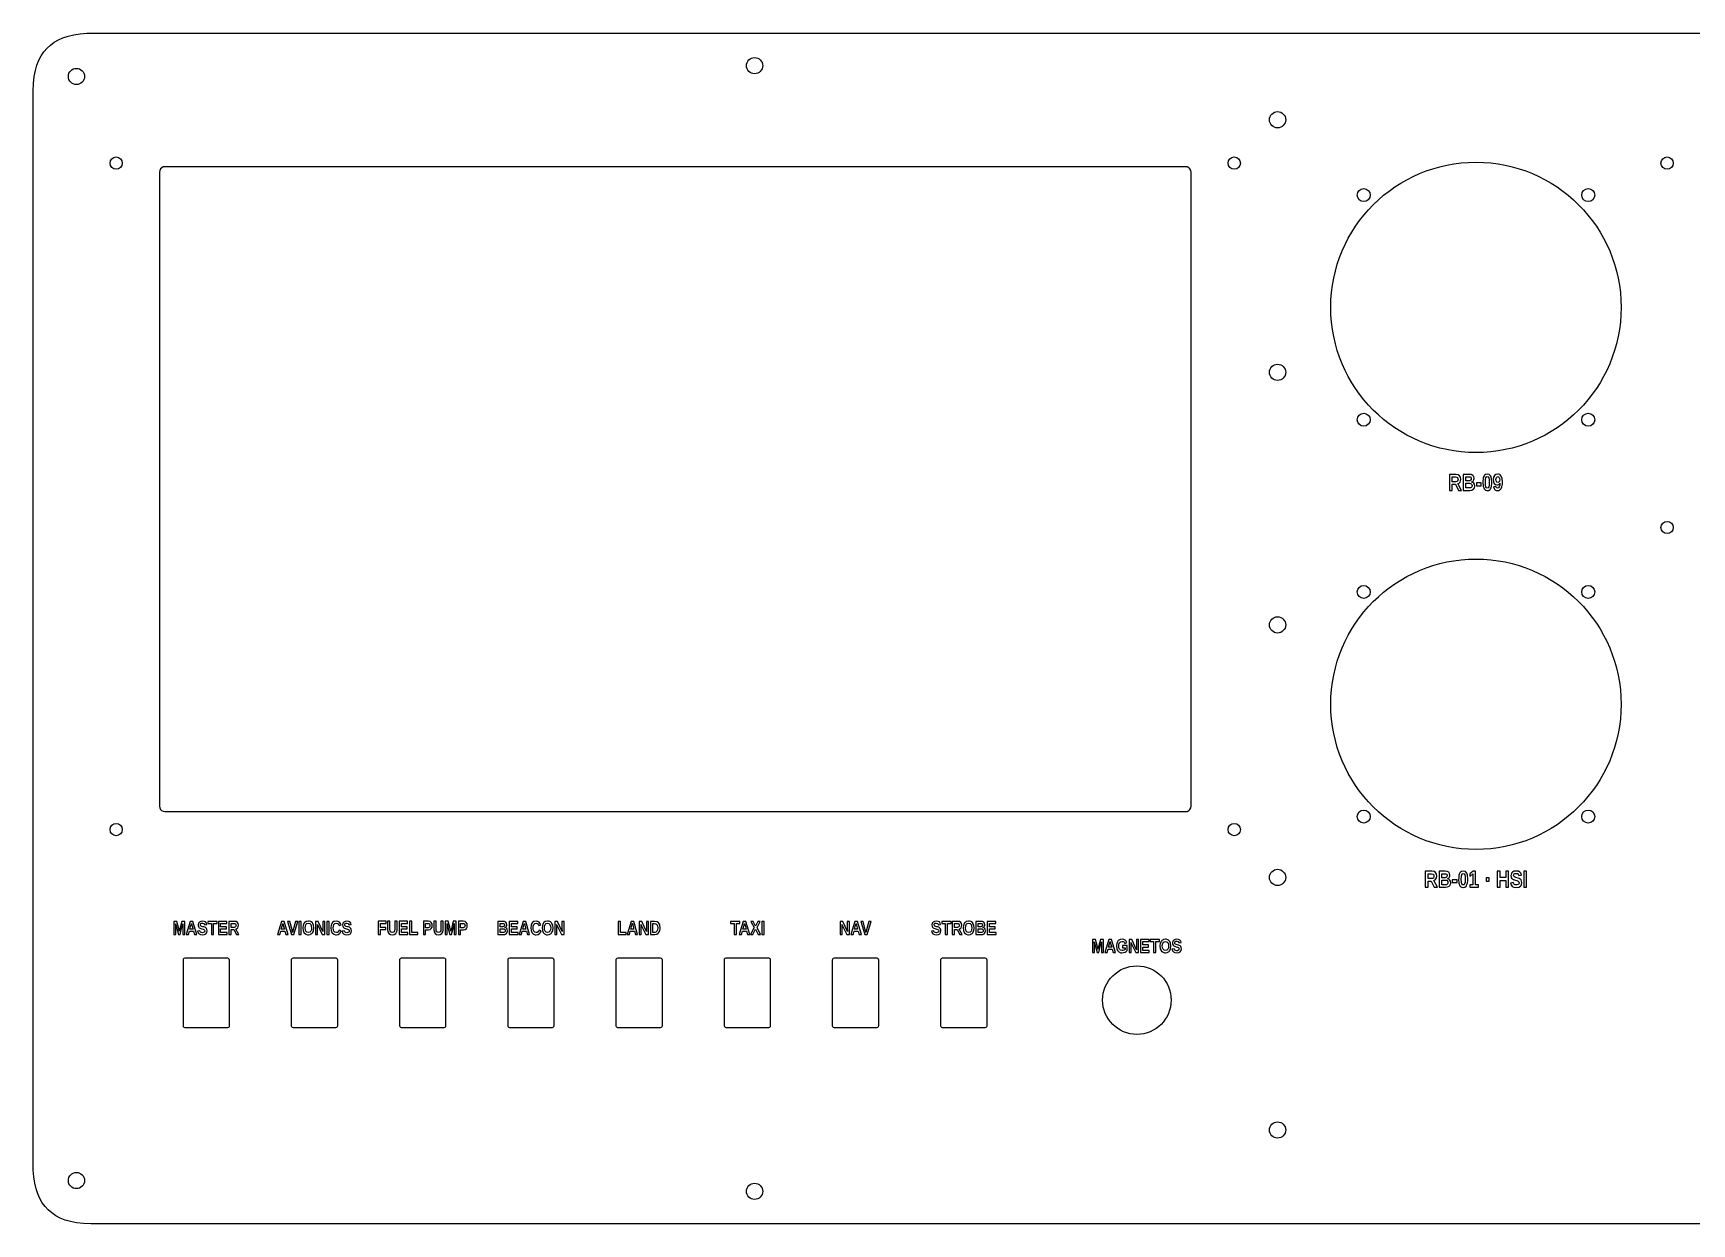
# Model space of a CAD drawing. Header units: metres. Extents: x 0 to 960, y 0 to 330.
# Drawn here: x 0 to 459.9, y 0 to 330 of the extents above; entities that cross this region are included whole.
import ezdxf

# ---------------------------------------------------------------- set-up
doc = ezdxf.new("R2010")
doc.units = ezdxf.units.M

msp = doc.modelspace()

# ---------------------------------------------------------------- linework, layer by layer
at = {"layer": 'CUT'}
msp.add_lwpolyline([(944, 0), (16, 0), (13.9153, 0.0727), (12.0378, 0.2814), (10.3487, 0.6132), (8.8303, 1.0576), (7.4664, 1.6066), (6.2423, 2.2547), (5.1449, 2.999), (4.1634, 3.8398), (3.2893, 4.7801), (2.5166, 5.8255), (1.8421, 6.9842), (1.2652, 8.2667), (0.7883, 9.6852), (0.4164, 11.2539), (0.1569, 12.9882), (0.0194, 14.9047), (0, 16), (0, 314), (0.0727, 316.0847), (0.2814, 317.9622), (0.6132, 319.6513), (1.0576, 321.1697), (1.6066, 322.5336), (2.2547, 323.7577), (2.999, 324.8551), (3.8398, 325.8366), (4.7801, 326.7107), (5.8255, 327.4834), (6.9842, 328.1579), (8.2667, 328.7348), (9.6852, 329.2117), (11.2539, 329.5836), (12.9882, 329.8431), (14.9047, 329.9806), (16, 330), (16, 330), (944, 330)], dxfattribs=at)
for points in [[(35, 291.5), (35, 115.75), (35.0721, 115.2904), (35.2816, 114.875), (35.6083, 114.5438), (36.0208, 114.3286), (36.5, 114.25), (319.5, 114.25), (319.9596, 114.3221), (320.375, 114.5316), (320.7062, 114.8583), (320.9214, 115.2708), (321, 115.75), (321, 291.5), (320.9279, 291.9596), (320.7184, 292.375), (320.3917, 292.7062), (319.9792, 292.9214), (319.5, 293), (36.5, 293), (36.0404, 292.9279), (35.625, 292.7184), (35.2938, 292.3917), (35.0786, 291.9792), (35, 291.5)], [(41.55, 73.1), (41.55, 54.9), (41.621, 54.6432), (41.8138, 54.4593), (42.0386, 54.4001), (42.05, 54.4), (53.95, 54.4), (54.2068, 54.471), (54.3907, 54.6638), (54.4499, 54.8886), (54.45, 54.9), (54.45, 73.1), (54.379, 73.3568), (54.1862, 73.5407), (53.9614, 73.5999), (53.95, 73.6), (42.05, 73.6), (41.7932, 73.529), (41.6093, 73.3362), (41.5651, 73.2218), (41.55, 73.1)], [(71.55, 73.1), (71.55, 54.9), (71.621, 54.6432), (71.8138, 54.4593), (72.0386, 54.4001), (72.05, 54.4), (83.95, 54.4), (84.2068, 54.471), (84.3907, 54.6638), (84.4499, 54.8886), (84.45, 54.9), (84.45, 73.1), (84.379, 73.3568), (84.1862, 73.5407), (83.9614, 73.5999), (83.95, 73.6), (72.05, 73.6), (71.7932, 73.529), (71.6093, 73.3362), (71.5651, 73.2218), (71.55, 73.1)], [(101.55, 73.1), (101.55, 54.9), (101.621, 54.6432), (101.8138, 54.4593), (102.0386, 54.4001), (102.05, 54.4), (113.95, 54.4), (114.2068, 54.471), (114.3907, 54.6638), (114.4499, 54.8886), (114.45, 54.9), (114.45, 73.1), (114.379, 73.3568), (114.1862, 73.5407), (113.9614, 73.5999), (113.95, 73.6), (102.05, 73.6), (101.7932, 73.529), (101.6093, 73.3362), (101.5651, 73.2218), (101.55, 73.1)], [(131.55, 73.1), (131.55, 54.9), (131.621, 54.6432), (131.8138, 54.4593), (132.0386, 54.4001), (132.05, 54.4), (143.95, 54.4), (144.2068, 54.471), (144.3907, 54.6638), (144.4499, 54.8886), (144.45, 54.9), (144.45, 73.1), (144.379, 73.3568), (144.1862, 73.5407), (143.9614, 73.5999), (143.95, 73.6), (132.05, 73.6), (131.7932, 73.529), (131.6093, 73.3362), (131.5651, 73.2218), (131.55, 73.1)], [(161.55, 73.1), (161.55, 54.9), (161.621, 54.6432), (161.8138, 54.4593), (162.0386, 54.4001), (162.05, 54.4), (173.95, 54.4), (174.2068, 54.471), (174.3907, 54.6638), (174.4499, 54.8886), (174.45, 54.9), (174.45, 73.1), (174.379, 73.3568), (174.1862, 73.5407), (173.9614, 73.5999), (173.95, 73.6), (162.05, 73.6), (161.7932, 73.529), (161.6093, 73.3362), (161.5651, 73.2218), (161.55, 73.1)], [(191.55, 73.1), (191.55, 54.9), (191.621, 54.6432), (191.8138, 54.4593), (192.0386, 54.4001), (192.05, 54.4), (203.95, 54.4), (204.2068, 54.471), (204.3907, 54.6638), (204.4499, 54.8886), (204.45, 54.9), (204.45, 73.1), (204.379, 73.3568), (204.1862, 73.5407), (203.9614, 73.5999), (203.95, 73.6), (192.05, 73.6), (191.7932, 73.529), (191.6093, 73.3362), (191.5651, 73.2218), (191.55, 73.1)], [(221.55, 73.1), (221.55, 54.9), (221.621, 54.6432), (221.8138, 54.4593), (222.0386, 54.4001), (222.05, 54.4), (233.95, 54.4), (234.2068, 54.471), (234.3907, 54.6638), (234.4499, 54.8886), (234.45, 54.9), (234.45, 73.1), (234.379, 73.3568), (234.1862, 73.5407), (233.9614, 73.5999), (233.95, 73.6), (222.05, 73.6), (221.7932, 73.529), (221.6093, 73.3362), (221.5651, 73.2218), (221.55, 73.1)], [(251.55, 73.1), (251.55, 54.9), (251.621, 54.6432), (251.8138, 54.4593), (252.0386, 54.4001), (252.05, 54.4), (263.95, 54.4), (264.2068, 54.471), (264.3907, 54.6638), (264.4499, 54.8886), (264.45, 54.9), (264.45, 73.1), (264.379, 73.3568), (264.1862, 73.5407), (263.9614, 73.5999), (263.95, 73.6), (252.05, 73.6), (251.7932, 73.529), (251.6093, 73.3362), (251.5651, 73.2218), (251.55, 73.1)]]:
    msp.add_lwpolyline(points, close=True, dxfattribs=at)
for centre, radius in [((200, 321), 2.25), ((12, 318), 2.25), ((345, 306), 2.25), ((23, 294), 1.7), ((333, 294), 1.7), ((453, 294), 1.7), ((400, 254), 40.25), ((368.875, 285.125), 1.8), ((431.125, 285.125), 1.8), ((345, 236), 2.25), ((368.875, 222.875), 1.8), ((431.125, 222.875), 1.8), ((453, 193), 1.7), ((400, 144), 40.25), ((368.875, 175.125), 1.8), ((431.125, 175.125), 1.8), ((345, 166), 2.25), ((23, 109.25), 1.7), ((333, 109.25), 1.7), ((368.875, 112.875), 1.8), ((431.125, 112.875), 1.8), ((345, 96), 2.25), ((306, 62), 9.5), ((345, 26), 2.25), ((12, 12), 2.25), ((200, 9), 2.25)]:
    msp.add_circle(centre, radius, dxfattribs=at)
at = {"layer": 'ENGRAVE'}
for points in [[(394.2923, 204.9625), (395.1363, 203.2829), (395.9929, 203.2829), (395.0072, 205.1458), (395.3284, 205.3043), (395.5835, 205.5731), (395.7504, 205.939), (395.8102, 206.3931), (395.7267, 206.9432), (395.4733, 207.3593), (395.0481, 207.6241), (394.4529, 207.7171), (392.6358, 207.7171), (392.6358, 203.2829), (393.3979, 203.2829), (393.3979, 204.9625), (394.2923, 204.9625)], [(394.8701, 206.8349), (395.0096, 206.6123), (395.045, 206.3555), (395.0055, 206.086), (394.8875, 205.8746), (394.686, 205.7366), (394.3931, 205.6881), (393.3979, 205.6881), (393.3979, 206.9915), (394.3742, 206.9915), (394.7347, 206.9231), (394.8701, 206.8349)], [(399.5648, 203.9697), (399.6676, 204.363), (399.6767, 204.5464), (399.6049, 204.9969), (399.4451, 205.2766), (399.1651, 205.4975), (398.7728, 205.6157), (399.1234, 205.7822), (399.2939, 205.9671), (399.4369, 206.3157), (399.4657, 206.6056), (399.3775, 207.0969), (399.1161, 207.4439), (398.691, 207.6495), (398.1178, 207.7171), (396.4518, 207.7171), (396.4518, 203.2829), (398.2721, 203.2829), (398.8138, 203.3537), (399.261, 203.5769), (399.433, 203.7513), (399.5648, 203.9697)], [(398.5444, 206.9054), (398.67, 206.7103), (398.7004, 206.4792), (398.6333, 206.1704), (398.5539, 206.0673), (398.3276, 205.9548), (398.0863, 205.93), (397.214, 205.93), (397.214, 207.0318), (398.08, 207.0318), (398.3504, 207.0002), (398.5444, 206.9054)], [(404.3033, 204.4263), (404.3924, 205.1684), (404.3995, 205.4985), (404.305, 206.6098), (404.1092, 207.1962), (404.0436, 207.3112), (403.769, 207.6089), (403.6483, 207.6786), (403.1555, 207.7843), (402.6374, 207.6786), (402.3597, 207.4738), (402.236, 207.3112), (402.0436, 206.8745), (401.976, 206.6098), (401.8903, 205.8515), (401.8832, 205.4985), (401.976, 204.4232), (402.2343, 203.7179), (402.5101, 203.4064), (402.6296, 203.3323), (403.0078, 203.2221), (403.1335, 203.2157), (403.5374, 203.2885), (403.6388, 203.3337), (403.9199, 203.5588), (404.0388, 203.7211), (404.1892, 204.032), (404.3033, 204.4263)], [(403.6437, 206.273), (403.672, 205.4985), (403.642, 204.7379), (403.5475, 204.2491), (403.3823, 203.9898), (403.1398, 203.9145), (402.891, 203.9898), (402.7287, 204.2491), (402.6391, 204.7379), (402.6107, 205.4985), (402.6374, 206.2667), (402.7272, 206.7555), (402.8942, 207.0116), (403.1492, 207.0855), (403.3901, 207.0131), (403.5524, 206.7601), (403.6437, 206.273)], [(407.0098, 203.8005), (407.2122, 204.2748), (407.3371, 204.958), (407.3641, 205.5342), (407.3642, 205.5645), (407.2792, 206.5575), (407.0318, 207.2491), (406.7577, 207.5686), (406.6287, 207.6532), (406.2581, 207.7721), (406.073, 207.7843), (405.536, 207.6845), (405.136, 207.3937), (404.8872, 206.9243), (404.8007, 206.2919), (404.8746, 205.6761), (405.0856, 205.2115), (405.4163, 204.917), (405.8463, 204.8147), (406.0934, 204.8477), (406.3218, 204.9438), (406.5139, 205.1013), (406.6493, 205.3188), (406.6036, 204.6934), (406.4744, 204.256), (406.276, 203.9991), (406.0132, 203.9145), (405.7657, 203.9861), (405.7155, 204.027), (405.5787, 204.258), (405.5471, 204.374), (404.8668, 204.2584), (405.0195, 203.7858), (405.2557, 203.4614), (405.5817, 203.2756), (406.0037, 203.2157), (406.4265, 203.2885), (406.7586, 203.4914), (406.8915, 203.6316), (407.0098, 203.8005)], [(406.5611, 206.539), (406.5958, 206.1849), (406.55, 205.8714), (406.4272, 205.6495), (406.254, 205.5172), (406.0573, 205.4731), (405.832, 205.5344), (405.6682, 205.7045), (405.5706, 205.9627), (405.5376, 206.2856), (405.5723, 206.6195), (405.6745, 206.8714), (405.8368, 207.0303), (406.0541, 207.0855), (406.2872, 207.0163), (406.4572, 206.8256), (406.5611, 206.539)], [(398.8547, 204.9161), (398.9114, 204.6191), (398.8579, 204.3031), (398.7099, 204.1024), (398.4877, 203.9982), (398.2091, 203.9682), (397.214, 203.9682), (397.214, 205.2447), (398.1776, 205.2447), (398.4674, 205.213), (398.6987, 205.1089), (398.8547, 204.9161)], [(400.123, 205.3388), (400.123, 204.5729), (401.1292, 204.5729), (401.4646, 204.5729), (401.4646, 205.3388), (400.123, 205.3388)], [(387.6154, 94.9625), (388.4594, 93.2829), (389.316, 93.2829), (388.3303, 95.1458), (388.6515, 95.3043), (388.9066, 95.5731), (389.0735, 95.939), (389.1333, 96.3931), (389.0498, 96.9432), (388.7963, 97.3593), (388.3712, 97.6241), (387.776, 97.7171), (385.9589, 97.7171), (385.9589, 93.2829), (386.721, 93.2829), (386.721, 94.9625), (387.6154, 94.9625)], [(388.1932, 96.8349), (388.3326, 96.6123), (388.368, 96.3555), (388.3286, 96.086), (388.2106, 95.8746), (388.009, 95.7366), (387.7162, 95.6881), (386.721, 95.6881), (386.721, 96.9915), (387.6973, 96.9915), (388.0578, 96.9231), (388.1932, 96.8349)], [(392.8878, 93.9697), (392.9907, 94.363), (392.9997, 94.5464), (392.928, 94.9969), (392.7682, 95.2766), (392.4881, 95.4975), (392.0959, 95.6157), (392.4465, 95.7822), (392.617, 95.9671), (392.76, 96.3157), (392.7887, 96.6056), (392.7006, 97.0969), (392.4392, 97.4439), (392.014, 97.6495), (391.4409, 97.7171), (389.7749, 97.7171), (389.7749, 93.2829), (391.5952, 93.2829), (392.1369, 93.3537), (392.584, 93.5769), (392.756, 93.7513), (392.8878, 93.9697)], [(391.8675, 96.9054), (391.9931, 96.7103), (392.0235, 96.4792), (391.9564, 96.1704), (391.8769, 96.0673), (391.6507, 95.9548), (391.4094, 95.93), (390.537, 95.93), (390.537, 97.0318), (391.4031, 97.0318), (391.6735, 97.0002), (391.8675, 96.9054)], [(397.6264, 94.4263), (397.7155, 95.1684), (397.7226, 95.4985), (397.6281, 96.6098), (397.4322, 97.1962), (397.3667, 97.3112), (397.0921, 97.6089), (396.9714, 97.6786), (396.4786, 97.7843), (395.9605, 97.6786), (395.6827, 97.4738), (395.559, 97.3112), (395.3667, 96.8745), (395.2991, 96.6098), (395.2134, 95.8515), (395.2063, 95.4985), (395.2991, 94.4232), (395.5574, 93.7179), (395.8332, 93.4064), (395.9527, 93.3323), (396.3309, 93.2221), (396.4566, 93.2157), (396.8605, 93.2885), (396.9619, 93.3337), (397.243, 93.5588), (397.3619, 93.7211), (397.5123, 94.032), (397.6264, 94.4263)], [(396.9668, 96.273), (396.9951, 95.4985), (396.9651, 94.7379), (396.8706, 94.2491), (396.7054, 93.9898), (396.4629, 93.9145), (396.2141, 93.9898), (396.0518, 94.2491), (395.9621, 94.7379), (395.9338, 95.4985), (395.9605, 96.2667), (396.0503, 96.7555), (396.2172, 97.0116), (396.4723, 97.0855), (396.7131, 97.0131), (396.8754, 96.7601), (396.9668, 96.273)], [(398.2749, 93.9413), (398.2749, 93.2829), (400.7345, 93.2829), (400.7345, 93.9413), (399.9, 93.9413), (399.9, 97.7171), (399.2134, 97.7171), (398.3033, 96.9965), (398.3033, 96.3012), (399.1756, 96.965), (399.1756, 93.9413), (398.2749, 93.9413)], [(408.2721, 95.1775), (408.2721, 93.2829), (408.8437, 93.2829), (409.0342, 93.2829), (409.0342, 97.7171), (408.2721, 97.7171), (408.2721, 95.9434), (406.6881, 95.9434), (406.6881, 97.7171), (405.9259, 97.7171), (405.9259, 93.2829), (406.6881, 93.2829), (406.6881, 95.1775), (408.2721, 95.1775)], [(412.6187, 94.0091), (412.7086, 94.5598), (412.6534, 95.006), (412.5022, 95.3312), (412.274, 95.5621), (411.9889, 95.7223), (411.6693, 95.8363), (411.3324, 95.9312), (410.9765, 96.0316), (410.6994, 96.1485), (410.5182, 96.3253), (410.4537, 96.5953), (410.4867, 96.799), (410.5986, 96.968), (410.811, 97.0832), (411.1465, 97.1259), (411.5199, 97.0583), (411.6456, 96.981), (411.8185, 96.7436), (411.8772, 96.5497), (412.6141, 96.6726), (412.4676, 97.1622), (412.1967, 97.5103), (411.7701, 97.7164), (411.1591, 97.7843), (410.5797, 97.715), (410.1214, 97.496), (409.8718, 97.2114), (409.819, 97.1103), (409.7187, 96.7177), (409.7105, 96.5435), (409.7609, 96.1221), (409.9009, 95.8093), (410.1119, 95.5846), (410.3733, 95.4274), (410.6679, 95.3142), (410.9796, 95.2271), (411.3527, 95.124), (411.6676, 94.9991), (411.8866, 94.8067), (411.9685, 94.5074), (411.8997, 94.2072), (411.7638, 94.0579), (411.4698, 93.9407), (411.1717, 93.9145), (410.7922, 93.9632), (410.5324, 94.1017), (410.3687, 94.3142), (410.2774, 94.585), (409.5404, 94.437), (409.7183, 93.9115), (410.038, 93.5282), (410.5119, 93.2947), (411.1497, 93.2157), (411.8535, 93.3119), (412.3384, 93.5848), (412.5038, 93.7793), (412.6187, 94.0091)], [(413.2759, 97.7171), (413.2759, 93.2829), (413.8498, 93.2829), (414.0411, 93.2829), (414.0411, 97.7171), (413.2759, 97.7171)], [(392.1778, 94.9161), (392.2345, 94.6191), (392.1809, 94.3031), (392.0329, 94.1024), (391.8108, 93.9982), (391.5322, 93.9682), (390.537, 93.9682), (390.537, 95.2447), (391.5007, 95.2447), (391.7904, 95.213), (392.0218, 95.1089), (392.1778, 94.9161)], [(393.4461, 95.3388), (393.4461, 94.5729), (394.4523, 94.5729), (394.7877, 94.5729), (394.7877, 95.3388), (393.4461, 95.3388)], [(402.7861, 95.9031), (402.7861, 94.9491), (403.6742, 94.9491), (403.6742, 95.9031), (402.7861, 95.9031)], [(41.463, 82.3902), (41.463, 80.1685), (42.0223, 80.1685), (42.0223, 83.8315), (41.182, 83.8315), (40.6539, 81.7719), (40.6305, 81.6814), (40.6045, 81.578), (40.5785, 81.4667), (40.5525, 81.3555), (40.4952, 81.0971), (40.4406, 81.3616), (40.3912, 81.5872), (40.3469, 81.7848), (39.8084, 83.8315), (38.9655, 83.8315), (38.9655, 80.1685), (39.5248, 80.1685), (39.5248, 82.3902), (39.5208, 82.6296), (39.5118, 82.8923), (39.4988, 83.1889), (39.5899, 82.7987), (39.6263, 82.6388), (39.6653, 82.477), (39.6991, 82.3301), (39.7278, 82.2138), (40.2689, 80.1685), (40.719, 80.1685), (41.2601, 82.2133), (41.2913, 82.3314), (41.3251, 82.4757), (41.3615, 82.6381), (41.398, 82.8004), (41.4838, 83.1889), (41.4734, 82.9209), (41.4656, 82.6634), (41.463, 82.3902)], [(44.4638, 81.1009), (44.7292, 80.1685), (45.1974, 80.1685), (45.3535, 80.1685), (44.2609, 83.8315), (43.5194, 83.8315), (42.4242, 80.1685), (43.0538, 80.1685), (43.3191, 81.1009), (44.4638, 81.1009)], [(43.9747, 82.9213), (44.0267, 82.7362), (44.3233, 81.6781), (43.4596, 81.6781), (43.7562, 82.7362), (43.8082, 82.9194), (43.8498, 83.0876), (43.8784, 83.2121), (43.8915, 83.2696), (43.9019, 83.2134), (43.9331, 83.0874), (43.9747, 82.9213)], [(48.1351, 80.7684), (48.2093, 81.2234), (48.1637, 81.5919), (48.0388, 81.8606), (47.8503, 82.0513), (47.6148, 82.1837), (47.3508, 82.2778), (47.0725, 82.3562), (46.7785, 82.4391), (46.5495, 82.5357), (46.3999, 82.6818), (46.3466, 82.9048), (46.3739, 83.0731), (46.4663, 83.2127), (46.6418, 83.3079), (46.919, 83.3431), (47.2498, 83.2766), (47.3312, 83.2234), (47.4842, 83.0025), (47.5225, 82.8672), (48.1313, 82.9686), (48.0102, 83.3731), (47.7865, 83.6607), (47.4341, 83.831), (46.9294, 83.887), (46.4507, 83.8298), (46.0721, 83.6489), (45.8223, 83.3303), (45.7327, 82.862), (45.7743, 82.5139), (45.89, 82.2555), (46.0643, 82.0699), (46.2802, 81.94), (46.5235, 81.8465), (46.7811, 81.7745), (47.0893, 81.6894), (47.3494, 81.5862), (47.5303, 81.4273), (47.598, 81.18), (47.53, 80.9135), (47.4289, 80.8087), (47.1562, 80.7065), (46.9398, 80.6902), (46.6262, 80.7304), (46.4117, 80.8449), (46.2764, 81.0204), (46.2009, 81.2442), (45.5922, 81.1219), (45.7391, 80.6878), (46.0032, 80.3711), (46.3947, 80.1782), (46.9216, 80.113), (47.5029, 80.1924), (47.9036, 80.4179), (48.1351, 80.7684)], [(50.036, 80.1685), (50.036, 83.2432), (51.009, 83.2432), (51.009, 83.8315), (48.436, 83.8315), (48.436, 83.2432), (49.4064, 83.2432), (49.4064, 80.1685), (50.036, 80.1685)], [(51.342, 83.8315), (51.342, 80.1685), (53.7926, 80.1685), (53.7926, 80.7568), (51.9715, 80.7568), (51.9715, 81.7225), (53.5767, 81.7225), (53.5767, 82.3108), (51.9715, 82.3108), (51.9715, 83.2432), (53.7068, 83.2432), (53.7068, 83.8315), (51.342, 83.8315)], [(55.6297, 81.556), (56.3269, 80.1685), (57.0345, 80.1685), (56.2202, 81.7074), (56.4856, 81.8384), (56.6963, 82.0604), (56.8342, 82.3627), (56.8836, 82.7378), (56.8146, 83.1922), (56.6052, 83.536), (56.254, 83.7547), (55.7623, 83.8315), (54.2612, 83.8315), (54.2612, 80.1685), (54.8908, 80.1685), (54.8908, 81.556), (55.6297, 81.556)], [(56.107, 83.1027), (56.2289, 82.8959), (56.2514, 82.7068), (56.2188, 82.4841), (56.1214, 82.3094), (55.9549, 82.1955), (55.7129, 82.1554), (54.8908, 82.1554), (54.8908, 83.2321), (55.6973, 83.2321), (55.9324, 83.1997), (56.107, 83.1027)], [(69.7878, 81.1009), (70.0531, 80.1685), (70.5214, 80.1685), (70.6775, 80.1685), (69.5848, 83.8315), (68.8434, 83.8315), (67.7482, 80.1685), (68.3777, 80.1685), (68.6431, 81.1009), (69.7878, 81.1009)], [(69.2987, 82.9213), (69.3507, 82.7362), (69.6473, 81.6781), (68.7836, 81.6781), (69.0801, 82.7362), (69.1322, 82.9194), (69.1738, 83.0876), (69.2024, 83.2121), (69.2154, 83.2696), (69.2258, 83.2134), (69.2571, 83.0874), (69.2987, 82.9213)], [(71.6115, 80.1685), (72.2488, 80.1685), (73.3545, 83.8315), (72.7015, 83.8315), (72.0849, 81.4786), (72.0277, 81.2343), (71.9783, 81.0107), (71.9314, 80.7872), (71.8846, 81.0166), (71.8326, 81.2388), (71.7754, 81.4781), (71.1562, 83.8315), (70.498, 83.8315), (71.6115, 80.1685)], [(73.68, 83.8315), (73.68, 80.1685), (74.3122, 80.1685), (74.3122, 83.8315), (73.68, 83.8315)], [(77.71, 81.2348), (77.8141, 82.0156), (77.7138, 82.7872), (77.4983, 83.2692), (77.4212, 83.3767), (77.0975, 83.6706), (76.9452, 83.7541), (76.5185, 83.8737), (76.2948, 83.887), (75.7958, 83.8143), (75.6456, 83.7555), (75.2832, 83.5065), (75.1695, 83.3807), (74.9384, 82.9737), (74.8769, 82.7912), (74.7781, 82.0156), (74.8729, 81.253), (75.0823, 80.7612), (75.1579, 80.6505), (75.4777, 80.3446), (75.6314, 80.2549), (76.044, 80.1298), (76.2922, 80.113), (76.7749, 80.1857), (76.9308, 80.2483), (77.2928, 80.5026), (77.4094, 80.6335), (77.5828, 80.9088), (77.71, 81.2348)], [(77.1155, 82.5392), (77.1715, 82.0156), (77.1207, 81.4946), (76.962, 81.0818), (76.6888, 80.8102), (76.2922, 80.7124), (75.911, 80.809), (75.6352, 81.078), (75.4687, 81.4894), (75.4128, 82.0156), (75.4675, 82.5392), (75.634, 82.9402), (75.9097, 83.1974), (76.2948, 83.2876), (76.6746, 83.1974), (76.949, 82.9402), (77.1155, 82.5392)], [(78.8068, 82.9907), (80.1154, 80.1685), (80.8542, 80.1685), (80.8542, 83.8315), (80.2949, 83.8315), (80.2949, 81.6991), (80.3013, 81.4414), (80.3157, 81.2123), (80.3339, 80.9831), (79.0045, 83.8315), (78.2865, 83.8315), (78.2865, 80.1685), (78.8459, 80.1685), (78.8459, 82.3301), (78.8406, 82.5484), (78.8276, 82.7617), (78.8068, 82.9907)], [(81.4389, 83.8315), (81.4389, 80.1685), (82.0711, 80.1685), (82.0711, 83.8315), (81.4389, 83.8315)], [(84.358, 80.7738), (84.051, 80.7124), (83.6504, 80.809), (83.3772, 81.078), (83.2198, 81.4894), (83.1691, 82.0156), (83.2198, 82.5392), (83.3758, 82.9402), (83.6452, 83.1974), (84.038, 83.2876), (84.3268, 83.2366), (84.5491, 83.1022), (84.7066, 82.9102), (84.7977, 82.6842), (85.3518, 82.8698), (85.1865, 83.2784), (84.9212, 83.6001), (84.5401, 83.8117), (84.025, 83.887), (83.5148, 83.8143), (83.3642, 83.7555), (83.0127, 83.5107), (82.8998, 83.3807), (82.682, 82.9708), (82.6266, 82.7912), (82.5369, 82.0156), (82.6266, 81.253), (82.8276, 80.7641), (82.9038, 80.6505), (83.2181, 80.3471), (83.3758, 80.2549), (83.7884, 80.1307), (84.051, 80.113), (84.5713, 80.2025), (84.9524, 80.4375), (85.2191, 80.7722), (85.3908, 81.159), (84.8445, 81.4124), (84.7404, 81.159), (84.583, 80.9344), (84.358, 80.7738)], [(88.1776, 80.7684), (88.2518, 81.2234), (88.2062, 81.5919), (88.0814, 81.8606), (87.8928, 82.0513), (87.6573, 82.1837), (87.3933, 82.2778), (87.115, 82.3562), (86.821, 82.4391), (86.5921, 82.5357), (86.4424, 82.6818), (86.3891, 82.9048), (86.4164, 83.0731), (86.5088, 83.2127), (86.6843, 83.3079), (86.9615, 83.3431), (87.2923, 83.2766), (87.3737, 83.2234), (87.5267, 83.0025), (87.565, 82.8672), (88.1738, 82.9686), (88.0527, 83.3731), (87.829, 83.6607), (87.4766, 83.831), (86.9719, 83.887), (86.4932, 83.8298), (86.1146, 83.6489), (85.8648, 83.3303), (85.7752, 82.862), (85.8168, 82.5139), (85.9325, 82.2555), (86.1068, 82.0699), (86.3227, 81.94), (86.566, 81.8465), (86.8236, 81.7745), (87.1318, 81.6894), (87.3919, 81.5862), (87.5728, 81.4273), (87.6405, 81.18), (87.5725, 80.9135), (87.4714, 80.8087), (87.1987, 80.7065), (86.9823, 80.6902), (86.6687, 80.7304), (86.4542, 80.8449), (86.3189, 81.0204), (86.2435, 81.2442), (85.6347, 81.1219), (85.7816, 80.6878), (86.0457, 80.3711), (86.4372, 80.1782), (86.9641, 80.113), (87.5454, 80.1924), (87.9461, 80.4179), (88.1776, 80.7684)], [(96.2704, 82.1276), (96.2704, 83.2709), (97.8573, 83.2709), (97.8573, 83.8592), (95.6408, 83.8592), (95.6408, 80.1963), (96.2704, 80.1963), (96.2704, 81.5394), (97.8105, 81.5394), (97.8105, 82.1276), (96.2704, 82.1276)], [(99.0384, 80.2226), (99.5535, 80.1408), (100.0947, 80.2278), (100.5213, 80.496), (100.7503, 80.8299), (100.8009, 80.9526), (100.8949, 81.4242), (100.9011, 81.6058), (100.9011, 83.8592), (100.2716, 83.8592), (100.2716, 81.6514), (100.2195, 81.2426), (100.0751, 80.9587), (99.8539, 80.7934), (99.5718, 80.7402), (99.2972, 80.7908), (99.0865, 80.9497), (98.9526, 81.2256), (98.9058, 81.6254), (98.9058, 83.8592), (98.2762, 83.8592), (98.2762, 81.5668), (98.371, 80.9214), (98.6352, 80.4777), (99.0384, 80.2226)], [(101.4572, 83.8592), (101.4572, 80.1963), (103.9078, 80.1963), (103.9078, 80.7846), (102.0868, 80.7846), (102.0868, 81.7503), (103.6919, 81.7503), (103.6919, 82.3385), (102.0868, 82.3385), (102.0868, 83.2709), (103.822, 83.2709), (103.822, 83.8592), (101.4572, 83.8592)], [(104.3765, 83.8592), (104.3765, 80.1963), (106.619, 80.1963), (106.619, 80.7846), (105.006, 80.7846), (105.006, 83.8592), (104.3765, 83.8592)], [(110.5817, 82.2402), (110.6467, 82.6958), (110.5791, 83.1679), (110.3722, 83.5358), (110.0224, 83.7744), (109.5229, 83.8592), (108.1727, 83.8592), (108.1727, 80.1963), (108.8022, 80.1963), (108.8022, 81.4839), (109.5489, 81.4839), (110.0392, 81.5838), (110.3814, 81.8522), (110.5817, 82.2402)], [(109.8727, 83.1129), (109.9908, 82.8828), (110.012, 82.6828), (109.9793, 82.4346), (109.8805, 82.2411), (109.7128, 82.1162), (109.4708, 82.0721), (108.8022, 82.0721), (108.8022, 83.2598), (109.4526, 83.2598), (109.6981, 83.2231), (109.8727, 83.1129)], [(111.8256, 80.2226), (112.3407, 80.1408), (112.8818, 80.2278), (113.3085, 80.496), (113.5374, 80.8299), (113.588, 80.9526), (113.6821, 81.4242), (113.6883, 81.6058), (113.6883, 83.8592), (113.0587, 83.8592), (113.0587, 81.6514), (113.0067, 81.2426), (112.8622, 80.9587), (112.6411, 80.7934), (112.3589, 80.7402), (112.0843, 80.7908), (111.8736, 80.9497), (111.7397, 81.2256), (111.6929, 81.6254), (111.6929, 83.8592), (111.0633, 83.8592), (111.0633, 81.5668), (111.1582, 80.9214), (111.4223, 80.4777), (111.8256, 80.2226)], [(116.7418, 82.418), (116.7418, 80.1963), (117.3012, 80.1963), (117.3012, 83.8592), (116.4609, 83.8592), (115.9327, 81.7997), (115.9093, 81.7091), (115.8833, 81.6058), (115.8573, 81.4944), (115.8313, 81.3833), (115.774, 81.1248), (115.7194, 81.3893), (115.67, 81.615), (115.6258, 81.8125), (115.0872, 83.8592), (114.2443, 83.8592), (114.2443, 80.1963), (114.8037, 80.1963), (114.8037, 82.418), (114.7997, 82.6573), (114.7907, 82.9201), (114.7776, 83.2167), (114.8687, 82.8264), (114.9051, 82.6665), (114.9441, 82.5047), (114.978, 82.3578), (115.0066, 82.2416), (115.5477, 80.1963), (115.9978, 80.1963), (116.5389, 82.2411), (116.5701, 82.3592), (116.6039, 82.5035), (116.6404, 82.6658), (116.6768, 82.8282), (116.7626, 83.2167), (116.7522, 82.9487), (116.7444, 82.6911), (116.7418, 82.418)], [(120.2942, 82.2402), (120.3592, 82.6958), (120.2916, 83.1679), (120.0846, 83.5358), (119.7348, 83.7744), (119.2353, 83.8592), (117.8851, 83.8592), (117.8851, 80.1963), (118.5147, 80.1963), (118.5147, 81.4839), (119.2613, 81.4839), (119.7516, 81.5838), (120.0938, 81.8522), (120.2942, 82.2402)], [(119.5851, 83.1129), (119.7033, 82.8828), (119.7244, 82.6828), (119.6918, 82.4346), (119.5929, 82.2411), (119.4252, 82.1162), (119.1833, 82.0721), (118.5147, 82.0721), (118.5147, 83.2598), (119.1651, 83.2598), (119.4106, 83.2231), (119.5851, 83.1129)], [(131.4012, 80.7358), (131.4936, 81.2123), (131.4225, 81.615), (131.3023, 81.8155), (131.0431, 82.0115), (130.747, 82.0956), (131.0589, 82.2514), (131.1774, 82.3859), (131.3019, 82.7064), (131.3193, 82.9133), (131.2465, 83.3192), (131.0305, 83.6059), (130.6793, 83.7756), (130.2058, 83.8315), (128.8296, 83.8315), (128.8296, 80.1685), (130.3333, 80.1685), (130.7808, 80.227), (131.1502, 80.4113), (131.4012, 80.7358)], [(130.5583, 83.161), (130.668, 82.9787), (130.6871, 82.8089), (130.6211, 82.5356), (130.5661, 82.4686), (130.3552, 82.3705), (130.1798, 82.3552), (129.4592, 82.3552), (129.4592, 83.2654), (130.1746, 83.2654), (130.398, 83.2393), (130.5583, 83.161)], [(131.982, 83.8315), (131.982, 80.1685), (134.4327, 80.1685), (134.4327, 80.7568), (132.6116, 80.7568), (132.6116, 81.7225), (134.2167, 81.7225), (134.2167, 82.3108), (132.6116, 82.3108), (132.6116, 83.2432), (134.3468, 83.2432), (134.3468, 83.8315), (131.982, 83.8315)], [(136.7588, 81.1009), (137.0242, 80.1685), (137.4924, 80.1685), (137.6485, 80.1685), (136.5559, 83.8315), (135.8144, 83.8315), (134.7192, 80.1685), (135.3488, 80.1685), (135.6141, 81.1009), (136.7588, 81.1009)], [(136.2697, 82.9213), (136.3217, 82.7362), (136.6183, 81.6781), (135.7546, 81.6781), (136.0512, 82.7362), (136.1032, 82.9194), (136.1448, 83.0876), (136.1735, 83.2121), (136.1865, 83.2696), (136.1969, 83.2134), (136.2281, 83.0874), (136.2697, 82.9213)], [(139.7629, 80.7738), (139.4559, 80.7124), (139.0553, 80.809), (138.7821, 81.078), (138.6246, 81.4894), (138.574, 82.0156), (138.6246, 82.5392), (138.7807, 82.9402), (139.0501, 83.1974), (139.4429, 83.2876), (139.7317, 83.2366), (139.954, 83.1022), (140.1115, 82.9102), (140.2026, 82.6842), (140.7567, 82.8698), (140.5914, 83.2784), (140.326, 83.6001), (139.945, 83.8117), (139.4299, 83.887), (138.9197, 83.8143), (138.7691, 83.7555), (138.4175, 83.5107), (138.3046, 83.3807), (138.0869, 82.9708), (138.0315, 82.7912), (137.9418, 82.0156), (138.0315, 81.253), (138.2325, 80.7641), (138.3086, 80.6505), (138.623, 80.3471), (138.7807, 80.2549), (139.1933, 80.1307), (139.4559, 80.113), (139.9762, 80.2025), (140.3573, 80.4375), (140.624, 80.7722), (140.7957, 81.159), (140.2494, 81.4124), (140.1453, 81.159), (139.9878, 80.9344), (139.7629, 80.7738)], [(144.0261, 81.2348), (144.1302, 82.0156), (144.03, 82.7872), (143.8144, 83.2692), (143.7374, 83.3767), (143.4137, 83.6706), (143.2613, 83.7541), (142.8347, 83.8737), (142.6109, 83.887), (142.112, 83.8143), (141.9617, 83.7555), (141.5993, 83.5065), (141.4856, 83.3807), (141.2546, 82.9737), (141.1931, 82.7912), (141.0942, 82.0156), (141.1891, 81.253), (141.3985, 80.7612), (141.474, 80.6505), (141.7938, 80.3446), (141.9475, 80.2549), (142.3601, 80.1298), (142.6083, 80.113), (143.091, 80.1857), (143.2469, 80.2483), (143.6089, 80.5026), (143.7256, 80.6335), (143.899, 80.9088), (144.0261, 81.2348)], [(143.4316, 82.5392), (143.4876, 82.0156), (143.4368, 81.4946), (143.2781, 81.0818), (143.005, 80.8102), (142.6083, 80.7124), (142.2271, 80.809), (141.9513, 81.078), (141.7848, 81.4894), (141.729, 82.0156), (141.7836, 82.5392), (141.9501, 82.9402), (142.2259, 83.1974), (142.6109, 83.2876), (142.9907, 83.1974), (143.2651, 82.9402), (143.4316, 82.5392)], [(145.123, 82.9907), (146.4315, 80.1685), (147.1704, 80.1685), (147.1704, 83.8315), (146.611, 83.8315), (146.611, 81.6991), (146.6175, 81.4414), (146.6319, 81.2123), (146.6501, 80.9831), (145.3207, 83.8315), (144.6027, 83.8315), (144.6027, 80.1685), (145.162, 80.1685), (145.162, 82.3301), (145.1568, 82.5484), (145.1438, 82.7617), (145.123, 82.9907)], [(162.1758, 83.8315), (162.1758, 80.1685), (164.4184, 80.1685), (164.4184, 80.7568), (162.8054, 80.7568), (162.8054, 83.8315), (162.1758, 83.8315)], [(166.6973, 81.1009), (166.9627, 80.1685), (167.431, 80.1685), (167.587, 80.1685), (166.4944, 83.8315), (165.753, 83.8315), (164.6577, 80.1685), (165.2873, 80.1685), (165.5526, 81.1009), (166.6973, 81.1009)], [(166.2082, 82.9213), (166.2603, 82.7362), (166.5568, 81.6781), (165.6931, 81.6781), (165.9897, 82.7362), (166.0417, 82.9194), (166.0834, 83.0876), (166.112, 83.2121), (166.125, 83.2696), (166.1354, 83.2134), (166.1666, 83.0874), (166.2082, 82.9213)], [(168.5125, 82.9907), (169.8211, 80.1685), (170.5599, 80.1685), (170.5599, 83.8315), (170.0006, 83.8315), (170.0006, 81.6991), (170.007, 81.4414), (170.0214, 81.2123), (170.0396, 80.9831), (168.7102, 83.8315), (167.9922, 83.8315), (167.9922, 80.1685), (168.5515, 80.1685), (168.5515, 82.3301), (168.5463, 82.5484), (168.5333, 82.7617), (168.5125, 82.9907)], [(173.7109, 81.2227), (173.815, 81.7764), (173.8242, 82.0274), (173.7527, 82.6777), (173.7057, 82.8358), (173.4733, 83.2834), (173.3767, 83.3974), (173.028, 83.6576), (172.8732, 83.7248), (172.232, 83.8315), (171.1446, 83.8315), (171.1446, 80.1685), (172.3595, 80.1685), (172.8172, 80.2412), (172.9371, 80.288), (173.2935, 80.5268), (173.4013, 80.6416), (173.577, 80.9039), (173.7109, 81.2227)], [(173.1178, 82.5779), (173.1894, 82.0274), (173.123, 81.4769), (172.9383, 81.0791), (172.6587, 80.8376), (172.3075, 80.7568), (171.7742, 80.7568), (171.7742, 83.2432), (172.219, 83.2432), (172.6131, 83.1728), (172.9188, 82.9549), (173.1178, 82.5779)], [(194.956, 80.1685), (194.956, 83.2432), (195.929, 83.2432), (195.929, 83.8315), (193.3561, 83.8315), (193.3561, 83.2432), (194.3264, 83.2432), (194.3264, 80.1685), (194.956, 80.1685)], [(197.7976, 81.1009), (198.063, 80.1685), (198.5312, 80.1685), (198.6873, 80.1685), (197.5947, 83.8315), (196.8532, 83.8315), (195.758, 80.1685), (196.3876, 80.1685), (196.6529, 81.1009), (197.7976, 81.1009)], [(197.3085, 82.9213), (197.3605, 82.7362), (197.6571, 81.6781), (196.7934, 81.6781), (197.09, 82.7362), (197.142, 82.9194), (197.1836, 83.0876), (197.2123, 83.2121), (197.2253, 83.2696), (197.2357, 83.2134), (197.2669, 83.0874), (197.3085, 82.9213)], [(200.2606, 81.629), (201.015, 80.1685), (201.6758, 80.1685), (200.6768, 82.0961), (201.59, 83.8315), (200.9266, 83.8315), (200.2606, 82.5366), (199.592, 83.8315), (198.926, 83.8315), (199.8807, 82.0949), (198.8401, 80.1685), (199.5061, 80.1685), (200.2606, 81.629)], [(202.0118, 83.8315), (202.0118, 80.1685), (202.6439, 80.1685), (202.6439, 83.8315), (202.0118, 83.8315)], [(224.232, 82.9907), (225.5406, 80.1685), (226.2794, 80.1685), (226.2794, 83.8315), (225.7201, 83.8315), (225.7201, 81.6991), (225.7265, 81.4414), (225.7409, 81.2123), (225.7591, 80.9831), (224.4297, 83.8315), (223.7117, 83.8315), (223.7117, 80.1685), (224.271, 80.1685), (224.271, 82.3301), (224.2658, 82.5484), (224.2528, 82.7617), (224.232, 82.9907)], [(228.7216, 81.1009), (228.9869, 80.1685), (229.4552, 80.1685), (229.6113, 80.1685), (228.5187, 83.8315), (227.7772, 83.8315), (226.682, 80.1685), (227.3115, 80.1685), (227.5769, 81.1009), (228.7216, 81.1009)], [(228.2325, 82.9213), (228.2845, 82.7362), (228.5811, 81.6781), (227.7174, 81.6781), (228.014, 82.7362), (228.066, 82.9194), (228.1076, 83.0876), (228.1362, 83.2121), (228.1492, 83.2696), (228.1596, 83.2134), (228.1909, 83.0874), (228.2325, 82.9213)], [(230.5453, 80.1685), (231.1827, 80.1685), (232.2883, 83.8315), (231.6353, 83.8315), (231.0188, 81.4786), (230.9615, 81.2343), (230.9121, 81.0107), (230.8653, 80.7872), (230.8184, 81.0166), (230.7664, 81.2388), (230.7092, 81.4781), (230.09, 83.8315), (229.4318, 83.8315), (230.5453, 80.1685)], [(251.592, 80.7684), (251.6663, 81.2234), (251.6206, 81.5919), (251.4958, 81.8606), (251.3072, 82.0513), (251.0717, 82.1837), (250.8077, 82.2778), (250.5294, 82.3562), (250.2354, 82.4391), (250.0065, 82.5357), (249.8568, 82.6818), (249.8036, 82.9048), (249.8308, 83.0731), (249.9232, 83.2127), (250.0987, 83.3079), (250.3759, 83.3431), (250.7067, 83.2766), (250.7882, 83.2234), (250.9411, 83.0025), (250.9795, 82.8672), (251.5882, 82.9686), (251.4672, 83.3731), (251.2434, 83.6607), (250.891, 83.831), (250.3863, 83.887), (249.9076, 83.8298), (249.529, 83.6489), (249.2793, 83.3303), (249.1896, 82.862), (249.2312, 82.5139), (249.3469, 82.2555), (249.5212, 82.0699), (249.7371, 81.94), (249.9805, 81.8465), (250.238, 81.7745), (250.5462, 81.6894), (250.8064, 81.5862), (250.9873, 81.4273), (251.0549, 81.18), (250.987, 80.9135), (250.8858, 80.8087), (250.6132, 80.7065), (250.3967, 80.6902), (250.0831, 80.7304), (249.8686, 80.8449), (249.7333, 81.0204), (249.6579, 81.2442), (249.0491, 81.1219), (249.196, 80.6878), (249.4601, 80.3711), (249.8516, 80.1782), (250.3785, 80.113), (250.9599, 80.1924), (251.3605, 80.4179), (251.592, 80.7684)], [(253.4929, 80.1685), (253.4929, 83.2432), (254.4659, 83.2432), (254.4659, 83.8315), (251.8929, 83.8315), (251.8929, 83.2432), (252.8633, 83.2432), (252.8633, 80.1685), (253.4929, 80.1685)], [(256.1673, 81.556), (256.8645, 80.1685), (257.5721, 80.1685), (256.7578, 81.7074), (257.0232, 81.8384), (257.2339, 82.0604), (257.3718, 82.3627), (257.4212, 82.7378), (257.3522, 83.1922), (257.1429, 83.536), (256.7917, 83.7547), (256.3, 83.8315), (254.7989, 83.8315), (254.7989, 80.1685), (255.4285, 80.1685), (255.4285, 81.556), (256.1673, 81.556)], [(256.6446, 83.1027), (256.7665, 82.8959), (256.7891, 82.7068), (256.7565, 82.4841), (256.659, 82.3094), (256.4925, 82.1955), (256.2505, 82.1554), (255.4285, 82.1554), (255.4285, 83.2321), (256.2349, 83.2321), (256.47, 83.1997), (256.6446, 83.1027)], [(260.7713, 81.2348), (260.8754, 82.0156), (260.7752, 82.7872), (260.5596, 83.2692), (260.4826, 83.3767), (260.1589, 83.6706), (260.0065, 83.7541), (259.5799, 83.8737), (259.3561, 83.887), (258.8572, 83.8143), (258.7069, 83.7555), (258.3445, 83.5065), (258.2308, 83.3807), (257.9997, 82.9737), (257.9383, 82.7912), (257.8394, 82.0156), (257.9343, 81.253), (258.1437, 80.7612), (258.2192, 80.6505), (258.539, 80.3446), (258.6927, 80.2549), (259.1053, 80.1298), (259.3535, 80.113), (259.8362, 80.1857), (259.9921, 80.2483), (260.3541, 80.5026), (260.4708, 80.6335), (260.6442, 80.9088), (260.7713, 81.2348)], [(260.1768, 82.5392), (260.2328, 82.0156), (260.182, 81.4946), (260.0233, 81.0818), (259.7502, 80.8102), (259.3535, 80.7124), (258.9723, 80.809), (258.6965, 81.078), (258.53, 81.4894), (258.4742, 82.0156), (258.5288, 82.5392), (258.6953, 82.9402), (258.9711, 83.1974), (259.3561, 83.2876), (259.7359, 83.1974), (260.0103, 82.9402), (260.1768, 82.5392)], [(263.9194, 80.7358), (264.0118, 81.2123), (263.9407, 81.615), (263.8205, 81.8155), (263.5614, 82.0115), (263.2652, 82.0956), (263.5772, 82.2514), (263.6957, 82.3859), (263.8201, 82.7064), (263.8375, 82.9133), (263.7647, 83.3192), (263.5488, 83.6059), (263.1976, 83.7756), (262.7241, 83.8315), (261.3479, 83.8315), (261.3479, 80.1685), (262.8515, 80.1685), (263.299, 80.227), (263.6684, 80.4113), (263.9194, 80.7358)], [(263.0765, 83.161), (263.1862, 82.9787), (263.2054, 82.8089), (263.1393, 82.5356), (263.0843, 82.4686), (262.8734, 82.3705), (262.6981, 82.3552), (261.9774, 82.3552), (261.9774, 83.2654), (262.6929, 83.2654), (262.9162, 83.2393), (263.0765, 83.161)], [(264.5002, 83.8315), (264.5002, 80.1685), (266.9509, 80.1685), (266.9509, 80.7568), (265.1298, 80.7568), (265.1298, 81.7225), (266.735, 81.7225), (266.735, 82.3108), (265.1298, 82.3108), (265.1298, 83.2432), (266.865, 83.2432), (266.865, 83.8315), (264.5002, 83.8315)], [(130.8146, 81.5177), (130.8614, 81.2723), (130.8172, 81.0112), (130.6949, 80.8454), (130.5114, 80.7594), (130.2813, 80.7346), (129.4592, 80.7346), (129.4592, 81.7891), (130.2553, 81.7891), (130.4946, 81.7629), (130.6857, 81.6769), (130.8146, 81.5177)], [(263.3328, 81.5177), (263.3797, 81.2723), (263.3354, 81.0112), (263.2132, 80.8454), (263.0297, 80.7594), (262.7995, 80.7346), (261.9774, 80.7346), (261.9774, 81.7891), (262.7735, 81.7891), (263.0128, 81.7629), (263.204, 81.6769), (263.3328, 81.5177)], [(296.15, 77.3902), (296.15, 75.1685), (296.7093, 75.1685), (296.7093, 78.8315), (295.869, 78.8315), (295.3409, 76.7719), (295.3175, 76.6814), (295.2915, 76.578), (295.2655, 76.4667), (295.2395, 76.3555), (295.1822, 76.0971), (295.1276, 76.3616), (295.0782, 76.5872), (295.0339, 76.7848), (294.4954, 78.8315), (293.6525, 78.8315), (293.6525, 75.1685), (294.2118, 75.1685), (294.2118, 77.3902), (294.2079, 77.6296), (294.1988, 77.8923), (294.1858, 78.1889), (294.2769, 77.7987), (294.3133, 77.6388), (294.3523, 77.477), (294.3862, 77.3301), (294.4148, 77.2138), (294.9559, 75.1685), (295.406, 75.1685), (295.9471, 77.2133), (295.9783, 77.3314), (296.0121, 77.4757), (296.0485, 77.6381), (296.085, 77.8004), (296.1708, 78.1889), (296.1604, 77.9209), (296.1526, 77.6634), (296.15, 77.3902)], [(299.1508, 76.1009), (299.4162, 75.1685), (299.8844, 75.1685), (300.0405, 75.1685), (298.9479, 78.8315), (298.2064, 78.8315), (297.1112, 75.1685), (297.7408, 75.1685), (298.0061, 76.1009), (299.1508, 76.1009)], [(298.6617, 77.9213), (298.7137, 77.7362), (299.0103, 76.6781), (298.1466, 76.6781), (298.4432, 77.7362), (298.4952, 77.9194), (298.5368, 78.0876), (298.5655, 78.2121), (298.5785, 78.2696), (298.5889, 78.2134), (298.6201, 78.0874), (298.6617, 77.9213)], [(302.1379, 75.7386), (301.8739, 75.7124), (301.4719, 75.8088), (301.1883, 76.0777), (301.0218, 76.4897), (300.9686, 77.0168), (301.0218, 77.5399), (301.1857, 77.9405), (301.4667, 78.1976), (301.8713, 78.2876), (302.1575, 78.2418), (302.3773, 78.1192), (302.5359, 77.939), (302.6388, 77.7212), (303.2189, 77.9352), (303.042, 78.328), (302.7637, 78.6275), (302.376, 78.8195), (301.8713, 78.887), (301.3472, 78.8143), (301.1923, 78.7555), (300.8291, 78.5105), (300.7123, 78.3811), (300.4875, 77.9774), (300.4275, 77.7919), (300.3338, 77.0168), (300.4223, 76.2537), (300.6214, 75.7641), (300.6966, 75.6508), (301.0069, 75.3506), (301.1715, 75.2549), (301.5886, 75.131), (301.8583, 75.113), (302.3122, 75.165), (302.709, 75.3038), (303.0368, 75.5064), (303.284, 75.749), (303.284, 77.0999), (301.9728, 77.0999), (301.9728, 76.5338), (302.7064, 76.5338), (302.7064, 76.0237), (302.5646, 75.9072), (302.3708, 75.8078), (302.1379, 75.7386)], [(304.3626, 77.9907), (305.6712, 75.1685), (306.41, 75.1685), (306.41, 78.8315), (305.8507, 78.8315), (305.8507, 76.6991), (305.8571, 76.4414), (305.8715, 76.2123), (305.8897, 75.9831), (304.5603, 78.8315), (303.8423, 78.8315), (303.8423, 75.1685), (304.4016, 75.1685), (304.4016, 77.3301), (304.3964, 77.5484), (304.3834, 77.7617), (304.3626, 77.9907)], [(306.9947, 78.8315), (306.9947, 75.1685), (309.4453, 75.1685), (309.4453, 75.7568), (307.6242, 75.7568), (307.6242, 76.7225), (309.2294, 76.7225), (309.2294, 77.3108), (307.6242, 77.3108), (307.6242, 78.2432), (309.3595, 78.2432), (309.3595, 78.8315), (306.9947, 78.8315)], [(311.272, 75.1685), (311.272, 78.2432), (312.2449, 78.2432), (312.2449, 78.8315), (309.672, 78.8315), (309.672, 78.2432), (310.6424, 78.2432), (310.6424, 75.1685), (311.272, 75.1685)], [(315.3203, 76.2348), (315.4244, 77.0156), (315.3241, 77.7872), (315.1086, 78.2692), (315.0315, 78.3767), (314.7078, 78.6706), (314.5555, 78.7541), (314.1289, 78.8737), (313.9051, 78.887), (313.4061, 78.8143), (313.2559, 78.7555), (312.8935, 78.5065), (312.7798, 78.3807), (312.5487, 77.9737), (312.4872, 77.7912), (312.3884, 77.0156), (312.4832, 76.253), (312.6926, 75.7612), (312.7682, 75.6505), (313.088, 75.3446), (313.2417, 75.2549), (313.6543, 75.1298), (313.9025, 75.113), (314.3852, 75.1857), (314.5411, 75.2483), (314.9031, 75.5026), (315.0198, 75.6335), (315.1931, 75.9088), (315.3203, 76.2348)], [(314.7258, 77.5392), (314.7818, 77.0156), (314.731, 76.4946), (314.5723, 76.0818), (314.2991, 75.8102), (313.9025, 75.7124), (313.5213, 75.809), (313.2455, 76.078), (313.079, 76.4894), (313.0231, 77.0156), (313.0778, 77.5392), (313.2443, 77.9402), (313.52, 78.1974), (313.9051, 78.2876), (314.2849, 78.1974), (314.5593, 77.9402), (314.7258, 77.5392)], [(318.2733, 75.7684), (318.3475, 76.2234), (318.3019, 76.5919), (318.177, 76.8606), (317.9885, 77.0513), (317.7529, 77.1837), (317.489, 77.2778), (317.2106, 77.3562), (316.9166, 77.4391), (316.6877, 77.5357), (316.538, 77.6818), (316.4848, 77.9048), (316.512, 78.0731), (316.6044, 78.2127), (316.78, 78.3079), (317.0571, 78.3431), (317.388, 78.2766), (317.4694, 78.2234), (317.6223, 78.0025), (317.6607, 77.8672), (318.2694, 77.9686), (318.1484, 78.3731), (317.9246, 78.6607), (317.5722, 78.831), (317.0675, 78.887), (316.5888, 78.8298), (316.2102, 78.6489), (315.9605, 78.3303), (315.8708, 77.862), (315.9124, 77.5139), (316.0281, 77.2555), (316.2024, 77.0699), (316.4183, 76.94), (316.6617, 76.8465), (316.9192, 76.7745), (317.2274, 76.6894), (317.4876, 76.5862), (317.6685, 76.4273), (317.7361, 76.18), (317.6682, 75.9135), (317.567, 75.8087), (317.2944, 75.7065), (317.0779, 75.6902), (316.7644, 75.7304), (316.5498, 75.8449), (316.4145, 76.0204), (316.3391, 76.2442), (315.7303, 76.1219), (315.8772, 75.6878), (316.1414, 75.3711), (316.5328, 75.1782), (317.0597, 75.113), (317.6411, 75.1924), (318.0417, 75.4179), (318.2733, 75.7684)]]:
    msp.add_lwpolyline(points, close=True, dxfattribs=at)

doc.saveas('drawing.dxf')
